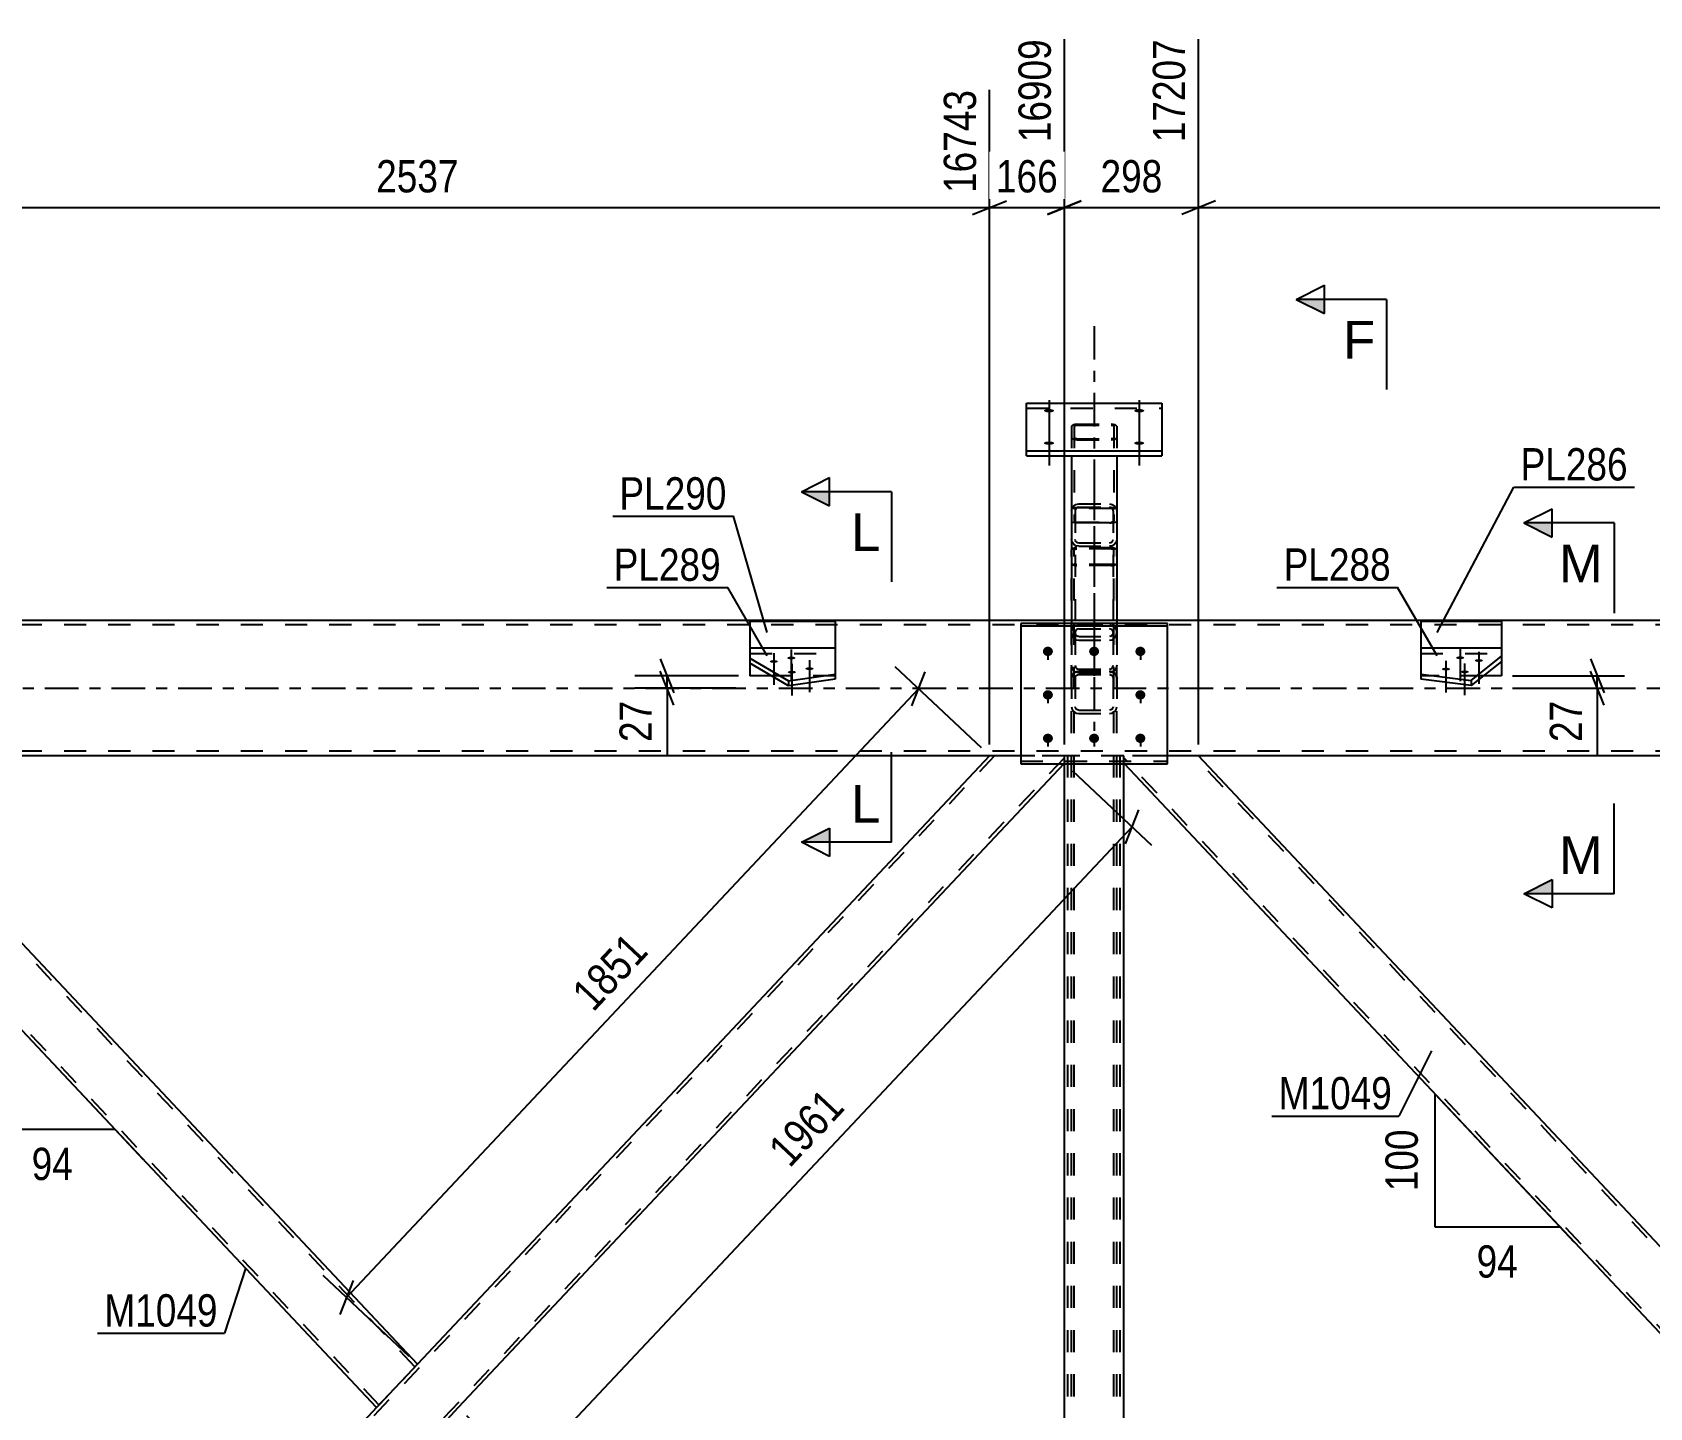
# Model space of a CAD drawing. Header units: millimetres. Extents: x -174 to 1015, y -641 to 200.
# Drawn here: x 566.7 to 710.2, y -63.8 to 58.1 of the extents above; entities that cross this region are included whole.
import ezdxf

# ---------------------------------------------------------------- set-up
doc = ezdxf.new("R2010")
doc.units = ezdxf.units.MM
doc.linetypes.add('DXK_LINE_DOT2', pattern=[3.9198, 1.9599, -1.9599])
doc.linetypes.add('DXK_LINE_DOT3', pattern=[5.9187, 2.979, -0.9799, 0.9799, -0.9799])
doc.styles.add('Arial', font='ARIAL.TTF', dxfattribs={"height": 0.2})
doc.styles.add('Arial Narrow', font='ARIALN.TTF', dxfattribs={"height": 0.2})

# ---------------------------------------------------------------- blocks, each defined once
blk = doc.blocks.new('Bolt-814735029-5267 - 5257')
at = {"linetype": 'Continuous'}
for points in [[(692.1, 1.56), (692.02, 1.56), (691.95, 1.57), (691.89, 1.58), (691.83, 1.6), (691.79, 1.62), (691.76, 1.64), (691.74, 1.67), (691.74, 1.69), (691.76, 1.72), (691.79, 1.74), (691.83, 1.76), (691.89, 1.78), (691.95, 1.79), (692.02, 1.8), (692.1, 1.8), (692.17, 1.8), (692.25, 1.79), (692.31, 1.78), (692.37, 1.76), (692.41, 1.74), (692.44, 1.72), (692.46, 1.69), (692.46, 1.67), (692.44, 1.64), (692.41, 1.62), (692.37, 1.6), (692.31, 1.58), (692.25, 1.57), (692.17, 1.56)], [(693.36, 2.56), (693.28, 2.57), (693.21, 2.57), (693.15, 2.59), (693.09, 2.6), (693.05, 2.62), (693.02, 2.65), (693, 2.67), (693, 2.7), (693.02, 2.72), (693.05, 2.75), (693.09, 2.77), (693.15, 2.79), (693.21, 2.8), (693.28, 2.81), (693.36, 2.81), (693.43, 2.81), (693.5, 2.8), (693.57, 2.79), (693.63, 2.77), (693.67, 2.75), (693.7, 2.72), (693.72, 2.7), (693.72, 2.67), (693.7, 2.65), (693.67, 2.62), (693.63, 2.6), (693.57, 2.59), (693.5, 2.57), (693.43, 2.57)], [(693.75, 1.31), (693.68, 1.32), (693.61, 1.32), (693.54, 1.34), (693.49, 1.36), (693.44, 1.38), (693.41, 1.4), (693.4, 1.42), (693.4, 1.45), (693.41, 1.48), (693.44, 1.5), (693.49, 1.52), (693.54, 1.54), (693.61, 1.55), (693.68, 1.56), (693.75, 1.56), (693.83, 1.56), (693.9, 1.55), (693.97, 1.54), (694.02, 1.52), (694.07, 1.5), (694.1, 1.48), (694.11, 1.45), (694.11, 1.42), (694.1, 1.4), (694.07, 1.38), (694.02, 1.36), (693.97, 1.34), (693.9, 1.32), (693.83, 1.32)], [(695.01, 2.32), (694.94, 2.32), (694.87, 2.33), (694.8, 2.34), (694.75, 2.36), (694.7, 2.38), (694.67, 2.41), (694.65, 2.43), (694.65, 2.46), (694.67, 2.48), (694.7, 2.51), (694.75, 2.53), (694.8, 2.54), (694.87, 2.56), (694.94, 2.56), (695.01, 2.57), (695.09, 2.56), (695.16, 2.56), (695.22, 2.54), (695.28, 2.53), (695.32, 2.51), (695.36, 2.48), (695.37, 2.46), (695.37, 2.43), (695.36, 2.41), (695.32, 2.38), (695.28, 2.36), (695.22, 2.34), (695.16, 2.33), (695.09, 2.32)]]:
    blk.add_hatch(color=1, dxfattribs=at).paths.add_polyline_path(points)
at = {"color": 1, "linetype": 'Continuous'}
for p, q in [((693.36, 3.44), (693.36, 0.62)), ((695.01, 3.2), (695.01, 0.38)), ((692.1, 2.43), (692.1, -0.39)), ((693.75, 2.19), (693.75, -0.63))]:
    blk.add_line(p, q, dxfattribs=at)
blk = doc.blocks.new('Bolt-814735029-5270 - 5257')
at = {"linetype": 'Continuous'}
for points in [[(656.9, 24.44), (656.81, 24.44), (656.72, 24.45), (656.64, 24.47), (656.57, 24.49), (656.52, 24.52), (656.48, 24.54), (656.46, 24.57), (656.46, 24.61), (656.48, 24.64), (656.52, 24.67), (656.57, 24.69), (656.64, 24.71), (656.72, 24.73), (656.81, 24.74), (656.9, 24.74), (656.99, 24.74), (657.08, 24.73), (657.16, 24.71), (657.23, 24.69), (657.28, 24.67), (657.32, 24.64), (657.34, 24.61), (657.34, 24.57), (657.32, 24.54), (657.28, 24.52), (657.23, 24.49), (657.16, 24.47), (657.08, 24.45), (656.99, 24.44)], [(656.9, 21.57), (656.81, 21.57), (656.72, 21.58), (656.64, 21.6), (656.57, 21.62), (656.52, 21.64), (656.48, 21.67), (656.46, 21.7), (656.46, 21.73), (656.48, 21.76), (656.52, 21.79), (656.57, 21.82), (656.64, 21.84), (656.72, 21.85), (656.81, 21.86), (656.9, 21.87), (656.99, 21.86), (657.08, 21.85), (657.16, 21.84), (657.23, 21.82), (657.28, 21.79), (657.32, 21.76), (657.34, 21.73), (657.34, 21.7), (657.32, 21.67), (657.28, 21.64), (657.23, 21.62), (657.16, 21.6), (657.08, 21.58), (656.99, 21.57)]]:
    blk.add_hatch(color=1, dxfattribs=at).paths.add_polyline_path(points)
at = {"color": 1, "linetype": 'Continuous'}
for p, q in [((656.9, 25.53), (656.9, 22.6)), ((656.9, 22.66), (656.9, 19.73))]:
    blk.add_line(p, q, dxfattribs=at)
blk = doc.blocks.new('Bolt-814735029-5273 - 5257')
at = {"linetype": 'Continuous'}
for points in [[(656.8, 3.66), (656.89, 3.66), (656.98, 3.63), (657.06, 3.59), (657.13, 3.53), (657.18, 3.46), (657.22, 3.38), (657.24, 3.29), (657.24, 3.21), (657.22, 3.12), (657.18, 3.04), (657.13, 2.97), (657.06, 2.92), (656.98, 2.87), (656.89, 2.85), (656.8, 2.84), (656.71, 2.85), (656.62, 2.87), (656.54, 2.92), (656.47, 2.97), (656.42, 3.04), (656.38, 3.12), (656.36, 3.21), (656.36, 3.29), (656.38, 3.38), (656.42, 3.46), (656.47, 3.53), (656.54, 3.59), (656.62, 3.63), (656.71, 3.66)], [(660.9, 3.66), (660.99, 3.66), (661.08, 3.63), (661.16, 3.59), (661.23, 3.53), (661.28, 3.46), (661.32, 3.38), (661.34, 3.29), (661.34, 3.21), (661.32, 3.12), (661.28, 3.04), (661.23, 2.97), (661.16, 2.92), (661.08, 2.87), (660.99, 2.85), (660.9, 2.84), (660.81, 2.85), (660.72, 2.87), (660.64, 2.92), (660.57, 2.97), (660.52, 3.04), (660.48, 3.12), (660.46, 3.21), (660.46, 3.29), (660.48, 3.38), (660.52, 3.46), (660.57, 3.53), (660.64, 3.59), (660.72, 3.63), (660.81, 3.66)], [(665, 3.66), (665.09, 3.66), (665.18, 3.63), (665.26, 3.59), (665.33, 3.53), (665.38, 3.46), (665.42, 3.38), (665.44, 3.29), (665.44, 3.21), (665.42, 3.12), (665.38, 3.04), (665.33, 2.97), (665.26, 2.92), (665.18, 2.87), (665.09, 2.85), (665, 2.84), (664.91, 2.85), (664.82, 2.87), (664.74, 2.92), (664.67, 2.97), (664.62, 3.04), (664.58, 3.12), (664.56, 3.21), (664.56, 3.29), (664.58, 3.38), (664.62, 3.46), (664.67, 3.53), (664.74, 3.59), (664.82, 3.63), (664.91, 3.66)], [(656.8, -0.19), (656.89, -0.2), (656.98, -0.22), (657.06, -0.27), (657.13, -0.33), (657.18, -0.4), (657.22, -0.47), (657.24, -0.56), (657.24, -0.65), (657.22, -0.73), (657.18, -0.81), (657.13, -0.88), (657.06, -0.94), (656.98, -0.98), (656.89, -1.01), (656.8, -1.02), (656.71, -1.01), (656.62, -0.98), (656.54, -0.94), (656.47, -0.88), (656.42, -0.81), (656.38, -0.73), (656.36, -0.65), (656.36, -0.56), (656.38, -0.47), (656.42, -0.4), (656.47, -0.33), (656.54, -0.27), (656.62, -0.22), (656.71, -0.2)], [(665, -0.19), (665.09, -0.2), (665.18, -0.22), (665.26, -0.27), (665.33, -0.33), (665.38, -0.4), (665.42, -0.47), (665.44, -0.56), (665.44, -0.65), (665.42, -0.73), (665.38, -0.81), (665.33, -0.88), (665.26, -0.94), (665.18, -0.98), (665.09, -1.01), (665, -1.02), (664.91, -1.01), (664.82, -0.98), (664.74, -0.94), (664.67, -0.88), (664.62, -0.81), (664.58, -0.73), (664.56, -0.65), (664.56, -0.56), (664.58, -0.47), (664.62, -0.4), (664.67, -0.33), (664.74, -0.27), (664.82, -0.22), (664.91, -0.2)], [(656.8, -4.04), (656.89, -4.05), (656.98, -4.08), (657.06, -4.12), (657.13, -4.18), (657.18, -4.25), (657.22, -4.33), (657.24, -4.41), (657.24, -4.5), (657.22, -4.58), (657.18, -4.66), (657.13, -4.73), (657.06, -4.79), (656.98, -4.83), (656.89, -4.86), (656.8, -4.87), (656.71, -4.86), (656.62, -4.83), (656.54, -4.79), (656.47, -4.73), (656.42, -4.66), (656.38, -4.58), (656.36, -4.5), (656.36, -4.41), (656.38, -4.33), (656.42, -4.25), (656.47, -4.18), (656.54, -4.12), (656.62, -4.08), (656.71, -4.05)], [(660.9, -4.04), (660.99, -4.05), (661.08, -4.08), (661.16, -4.12), (661.23, -4.18), (661.28, -4.25), (661.32, -4.33), (661.34, -4.41), (661.34, -4.5), (661.32, -4.58), (661.28, -4.66), (661.23, -4.73), (661.16, -4.79), (661.08, -4.83), (660.99, -4.86), (660.9, -4.87), (660.81, -4.86), (660.72, -4.83), (660.64, -4.79), (660.57, -4.73), (660.52, -4.66), (660.48, -4.58), (660.46, -4.5), (660.46, -4.41), (660.48, -4.33), (660.52, -4.25), (660.57, -4.18), (660.64, -4.12), (660.72, -4.08), (660.81, -4.05)], [(665, -4.04), (665.09, -4.05), (665.18, -4.08), (665.26, -4.12), (665.33, -4.18), (665.38, -4.25), (665.42, -4.33), (665.44, -4.41), (665.44, -4.5), (665.42, -4.58), (665.38, -4.66), (665.33, -4.73), (665.26, -4.79), (665.18, -4.83), (665.09, -4.86), (665, -4.87), (664.91, -4.86), (664.82, -4.83), (664.74, -4.79), (664.67, -4.73), (664.62, -4.66), (664.58, -4.58), (664.56, -4.5), (664.56, -4.41), (664.58, -4.33), (664.62, -4.25), (664.67, -4.18), (664.74, -4.12), (664.82, -4.08), (664.91, -4.05)]]:
    blk.add_hatch(color=1, dxfattribs=at).paths.add_polyline_path(points)
at = {"color": 1, "linetype": 'Continuous'}
for p, q in [((656.8, 3.65), (656.8, 2.51)), ((660.9, 3.65), (660.9, 2.51)), ((665, 3.65), (665, 2.51)), ((656.8, -0.21), (656.8, -1.34)), ((665, -0.21), (665, -1.34)), ((656.8, -4.06), (656.8, -5.19)), ((660.9, -4.06), (660.9, -5.19)), ((665, -4.06), (665, -5.19))]:
    blk.add_line(p, q, dxfattribs=at)
blk = doc.blocks.new('Part-814735029-5341 - 5257')
at = {"color": 2, "linetype": 'Continuous'}
for p, q in [((943.9, 6), (-18.1, 6)), ((654.4, -6), (487.4, -6)), ((894.4, -6), (667.4, -6))]:
    blk.add_line(p, q, dxfattribs=at)
at = {"color": 7, "linetype": 'DXK_LINE_DOT2'}
for p, q in [((943.9, 5.6), (-18.1, 5.6)), ((943.9, -5.6), (-18.1, -5.6)), ((667.4, -6), (654.4, -6))]:
    blk.add_line(p, q, dxfattribs=at)
at = {"color": 7, "linetype": 'DXK_LINE_DOT3'}
blk.add_line((-18.1, 0), (943.9, 0), dxfattribs=at)
blk = doc.blocks.new('Part-814735029-5362 - 5257')
at = {"color": 7, "linetype": 'DXK_LINE_DOT3'}
blk.add_line((660.9, 17.87), (660.9, 0.7), dxfattribs=at)
at = {"color": 7, "linetype": 'DXK_LINE_DOT2'}
for p, q in [((658.9, 15.73), (658.95, 15.96)), ((658.95, 15.96), (659.09, 16.16)), ((659.09, 16.16), (659.29, 16.29)), ((659.24, 15.85), (659.22, 15.73)), ((659.31, 15.94), (659.24, 15.85)), ((659.29, 16.29), (659.54, 16.33)), ((659.42, 16.01), (659.31, 15.94)), ((659.54, 16.03), (659.42, 16.01)), ((659.54, 16.33), (662.26, 16.33)), ((659.54, 16.03), (662.26, 16.03)), ((662.26, 16.33), (662.5, 16.29)), ((662.38, 16.01), (662.26, 16.03)), ((662.49, 15.94), (662.38, 16.01)), ((662.56, 15.85), (662.49, 15.94)), ((662.5, 16.29), (662.71, 16.16)), ((662.58, 15.73), (662.56, 15.85)), ((662.71, 16.16), (662.85, 15.96)), ((662.85, 15.96), (662.9, 15.73)), ((658.9, 15.73), (658.9, 14.8)), ((659.22, 15.73), (659.22, 4.92)), ((662.58, 15.73), (662.58, 4.92)), ((662.9, 15.73), (662.9, 14.8)), ((658.95, 12.95), (658.9, 13.18)), ((659.09, 12.75), (658.95, 12.95)), ((659.24, 13.06), (659.22, 13.18)), ((659.29, 12.99), (659.24, 13.06)), ((659.31, 12.96), (659.29, 12.99)), ((659.31, 12.96), (659.42, 12.9)), ((662.38, 12.9), (662.49, 12.96)), ((662.49, 12.96), (662.5, 12.99)), ((662.5, 12.99), (662.56, 13.06)), ((662.56, 13.06), (662.58, 13.18)), ((662.85, 12.95), (662.71, 12.75)), ((662.9, 13.18), (662.85, 12.95)), ((659.29, 12.62), (659.09, 12.75)), ((659.54, 12.57), (659.29, 12.62)), ((659.42, 12.9), (659.54, 12.88)), ((659.54, 12.88), (662.26, 12.88)), ((659.54, 12.57), (662.26, 12.57)), ((662.26, 12.88), (662.38, 12.9)), ((662.5, 12.62), (662.26, 12.57)), ((662.71, 12.75), (662.5, 12.62)), ((662.9, 6), (658.9, 6)), ((658.9, 6), (658.9, 4.92)), ((662.9, 6), (662.9, 4.92)), ((658.9, 4.92), (658.95, 4.66)), ((659.24, 4.79), (659.22, 4.92)), ((659.54, 4.58), (659.42, 4.61)), ((659.54, 4.58), (662.26, 4.58)), ((662.38, 4.61), (662.26, 4.58)), ((662.58, 4.92), (662.56, 4.79)), ((662.85, 4.66), (662.9, 4.92)), ((659.29, 4.29), (659.54, 4.24)), ((659.54, 4.24), (662.26, 4.24)), ((662.26, 4.24), (662.5, 4.29))]:
    blk.add_line(p, q, dxfattribs=at)
at = {"color": 2, "linetype": 'Continuous'}
for p, q in [((658.9, 14.8), (658.9, 6)), ((662.9, 14.8), (662.9, 6))]:
    blk.add_line(p, q, dxfattribs=at)
at = {"color": 7, "linetype": 'DXK_LINE_DOT2'}
for centre, radius, start, end in [((659.57, 4.9), 0.662, 200.7583, 245.68), ((659.55, 4.91), 0.331, 200.7583, 245.68), ((662.25, 4.91), 0.331, 294.32, 339.2417), ((662.23, 4.9), 0.662, 294.32, 339.2417)]:
    blk.add_arc(centre, radius, start, end, dxfattribs=at)
blk = doc.blocks.new('Part-814735029-5417 - 5257')
at = {"color": 7, "linetype": 'DXK_LINE_DOT3'}
blk.add_line((660.9, 6.89), (660.9, -3.8), dxfattribs=at)
at = {"color": 7, "linetype": 'DXK_LINE_DOT2'}
for p, q in [((658.9, 4.92), (658.95, 5.18)), ((658.9, 4.92), (658.9, -1.66)), ((659.24, 5.05), (659.22, 4.92)), ((659.22, 4.92), (659.22, -1.66)), ((659.29, 5.55), (659.54, 5.6)), ((659.54, 5.26), (659.42, 5.23)), ((659.54, 5.6), (662.26, 5.6)), ((659.54, 5.26), (662.26, 5.26)), ((662.26, 5.6), (662.5, 5.55)), ((662.38, 5.23), (662.26, 5.26)), ((662.58, 4.92), (662.56, 5.05)), ((662.58, 4.92), (662.58, -1.66)), ((662.85, 5.18), (662.9, 4.92)), ((662.9, 4.92), (662.9, -1.66)), ((658.95, 1.76), (658.9, 2.02)), ((659.29, 1.45), (659.09, 1.32)), ((659.22, 2.02), (659.24, 1.89)), ((659.54, 1.5), (659.29, 1.45)), ((659.42, 1.71), (659.54, 1.68)), ((659.54, 1.68), (662.26, 1.68)), ((659.54, 1.5), (662.26, 1.5)), ((662.26, 1.68), (662.38, 1.71)), ((662.5, 1.45), (662.26, 1.5)), ((662.71, 1.32), (662.5, 1.45)), ((662.56, 1.89), (662.58, 2.02)), ((662.9, 2.02), (662.85, 1.76)), ((658.95, 1.12), (658.9, 0.89)), ((659.09, 1.32), (658.95, 1.12)), ((659.22, 0.89), (659.24, 1.01)), ((659.24, 1.01), (659.31, 1.11)), ((659.54, 1.34), (659.29, 1.4)), ((659.31, 1.11), (659.42, 1.17)), ((659.42, 1.17), (659.54, 1.2)), ((659.54, 1.34), (662.26, 1.34)), ((659.54, 1.2), (662.26, 1.2)), ((662.5, 1.4), (662.26, 1.34)), ((662.26, 1.2), (662.38, 1.17)), ((662.38, 1.17), (662.49, 1.11)), ((662.49, 1.11), (662.56, 1.01)), ((662.56, 1.01), (662.58, 0.89)), ((662.85, 1.12), (662.71, 1.32)), ((662.9, 0.89), (662.85, 1.12)), ((658.9, -1.66), (658.95, -1.89)), ((658.95, -1.89), (659.09, -2.09)), ((659.09, -2.09), (659.29, -2.22)), ((659.24, -1.78), (659.22, -1.66)), ((659.31, -1.87), (659.24, -1.78)), ((659.29, -2.22), (659.54, -2.26)), ((659.42, -1.94), (659.31, -1.87)), ((659.54, -1.96), (659.42, -1.94)), ((659.54, -1.96), (662.26, -1.96)), ((659.54, -2.26), (662.26, -2.26)), ((662.38, -1.94), (662.26, -1.96)), ((662.26, -2.26), (662.5, -2.22)), ((662.49, -1.87), (662.38, -1.94)), ((662.56, -1.78), (662.49, -1.87)), ((662.5, -2.22), (662.71, -2.09)), ((662.58, -1.66), (662.56, -1.78)), ((662.71, -2.09), (662.85, -1.89)), ((662.85, -1.89), (662.9, -1.66))]:
    blk.add_line(p, q, dxfattribs=at)
for centre, radius, start, end in [((659.57, 4.95), 0.662, 114.32, 159.2417), ((659.55, 4.93), 0.331, 114.32, 159.2417), ((662.25, 4.93), 0.331, 20.7583, 65.68), ((662.23, 4.95), 0.662, 20.7583, 65.68), ((659.57, 2), 0.662, 200.7583, 245.68), ((659.55, 2.01), 0.331, 200.7583, 245.68), ((662.25, 2.01), 0.331, 294.32, 339.2417), ((662.23, 2), 0.662, 294.32, 339.2417)]:
    blk.add_arc(centre, radius, start, end, dxfattribs=at)
blk = doc.blocks.new('Part-814735029-5439 - 5257')
at = {"color": 7, "linetype": 'DXK_LINE_DOT2'}
for p, q in [((663.54, -6), (658.26, -6)), ((658.26, -6.71), (658.26, -6)), ((658.58, -121.6), (658.58, -6)), ((663.22, -121.6), (663.22, -6)), ((663.54, -6.71), (663.54, -6)), ((658.26, -121.6), (658.26, -120.94)), ((663.54, -121.6), (658.26, -121.6)), ((663.54, -121.6), (663.54, -120.94))]:
    blk.add_line(p, q, dxfattribs=at)
at = {"color": 2, "linetype": 'Continuous'}
for p, q in [((658.26, -120.94), (658.26, -6.71)), ((663.54, -120.94), (663.54, -6.71))]:
    blk.add_line(p, q, dxfattribs=at)
blk = doc.blocks.new('Part-814735029-5499 - 5257')
at = {"color": 7, "linetype": 'DXK_LINE_DOT2'}
for p, q in [((670.17, -6), (663.54, -6)), ((663.54, -6.66), (663.54, -6)), ((717.5, -63.57), (663.54, -6.19)), ((663.59, -6.71), (663.54, -6.66)), ((720.68, -60.18), (669.73, -6)), ((720.87, -59.98), (720.46, -60.41)), ((717.5, -63.57), (717.51, -63.55))]:
    blk.add_line(p, q, dxfattribs=at)
at = {"color": 2, "linetype": 'Continuous'}
for p, q in [((717.28, -63.8), (663.59, -6.71)), ((720.9, -59.95), (670.17, -6)), ((720.9, -59.95), (720.46, -60.41)), ((720.46, -60.41), (717.28, -63.8))]:
    blk.add_line(p, q, dxfattribs=at)
blk = doc.blocks.new('Part-814735029-5504 - 5257')
at = {"color": 7, "linetype": 'DXK_LINE_DOT2'}
for p, q in [((772.07, -6), (663.54, -121.41)), ((778.26, -6.19), (669.73, -121.6)), ((778.26, -6), (771.63, -6)), ((720.9, -59.95), (717.28, -63.8)), ((724.52, -63.8), (720.9, -67.65)), ((670.17, -121.6), (663.54, -121.6))]:
    blk.add_line(p, q, dxfattribs=at)
at = {"color": 2, "linetype": 'Continuous'}
for p, q in [((771.63, -6), (720.9, -59.95)), ((778.26, -6.66), (724.52, -63.8)), ((778.26, -6.66), (778.26, -6)), ((717.28, -63.8), (663.54, -120.94)), ((720.9, -67.65), (670.17, -121.6)), ((663.54, -121.6), (663.54, -120.94))]:
    blk.add_line(p, q, dxfattribs=at)
blk = doc.blocks.new('Part-814735029-5524 - 5257')
at = {"color": 7, "linetype": 'DXK_LINE_DOT2'}
for p, q in [((652.07, -6), (543.54, -121.41)), ((658.26, -6.19), (549.73, -121.6)), ((658.26, -6), (651.63, -6)), ((658.26, -6.66), (658.21, -6.71)), ((658.26, -6.66), (658.26, -6)), ((600.9, -59.95), (597.28, -63.8)), ((604.52, -63.8), (600.9, -67.65)), ((550.17, -121.6), (543.54, -121.6))]:
    blk.add_line(p, q, dxfattribs=at)
at = {"color": 2, "linetype": 'Continuous'}
for p, q in [((651.63, -6), (600.9, -59.95)), ((658.21, -6.71), (604.52, -63.8)), ((597.28, -63.8), (543.54, -120.94)), ((600.9, -67.65), (550.17, -121.6)), ((543.54, -121.6), (543.54, -120.94))]:
    blk.add_line(p, q, dxfattribs=at)
blk = doc.blocks.new('Part-814735029-5603 - 5257')
at = {"color": 2, "linetype": 'Continuous'}
for p, q in [((667.4, 5.72), (654.4, 5.72)), ((654.4, 5.72), (654.4, -6.71)), ((654.4, 5.51), (667.4, 5.51)), ((667.4, -6.71), (667.4, 5.72)), ((654.4, -6.71), (667.4, -6.71))]:
    blk.add_line(p, q, dxfattribs=at)
at = {"color": 7, "linetype": 'DXK_LINE_DOT2'}
blk.add_line((654.4, -6.49), (667.4, -6.49), dxfattribs=at)
blk = doc.blocks.new('Part-814735029-5612 - 5257')
at = {"color": 2, "linetype": 'Continuous'}
for p, q in [((630.38, 5.89), (630.38, 3.53)), ((637.94, 5.89), (630.38, 5.89)), ((637.94, 5.89), (637.94, 3.53)), ((630.38, 2.2), (630.38, 1.09)), ((632.26, 1.09), (630.38, 1.09))]:
    blk.add_line(p, q, dxfattribs=at)
at = {"color": 7, "linetype": 'DXK_LINE_DOT2'}
for p, q in [((630.38, 3.53), (630.38, 2.2)), ((637.94, 3.53), (637.94, 1.09)), ((637.94, 1.09), (632.26, 1.09))]:
    blk.add_line(p, q, dxfattribs=at)
blk = doc.blocks.new('Part-814735029-5619 - 5257')
at = {"color": 2, "linetype": 'Continuous'}
for p, q in [((689.87, 5.89), (689.87, 3.53)), ((697.01, 5.89), (689.87, 5.89)), ((697.01, 5.89), (697.01, 3.53)), ((697.01, 2.37), (697.01, 1.09)), ((697.01, 1.09), (695.41, 1.09))]:
    blk.add_line(p, q, dxfattribs=at)
at = {"color": 7, "linetype": 'DXK_LINE_DOT2'}
for p, q in [((689.87, 3.53), (689.87, 1.09)), ((697.01, 3.53), (697.01, 2.37)), ((695.41, 1.09), (689.87, 1.09))]:
    blk.add_line(p, q, dxfattribs=at)
blk = doc.blocks.new('Part-814735029-5726 - 5257')
at = {"color": 2, "linetype": 'Continuous'}
for p, q in [((543.54, -6.66), (543.54, -6)), ((597.28, -63.8), (543.54, -6.66)), ((600.9, -59.95), (550.17, -6)), ((600.9, -59.95), (600.46, -60.41)), ((600.46, -60.41), (597.28, -63.8))]:
    blk.add_line(p, q, dxfattribs=at)
at = {"color": 7, "linetype": 'DXK_LINE_DOT2'}
for p, q in [((550.17, -6), (543.54, -6)), ((597.5, -63.57), (543.54, -6.19)), ((600.68, -60.18), (549.73, -6)), ((600.87, -59.98), (600.46, -60.41)), ((597.5, -63.57), (597.51, -63.55))]:
    blk.add_line(p, q, dxfattribs=at)
blk = doc.blocks.new('Bolt-814735029-5892 - 5257')
at = {"linetype": 'Continuous'}
for points in [[(664.9, 24.44), (664.81, 24.44), (664.72, 24.45), (664.64, 24.47), (664.57, 24.49), (664.52, 24.52), (664.48, 24.54), (664.46, 24.57), (664.46, 24.61), (664.48, 24.64), (664.52, 24.67), (664.57, 24.69), (664.64, 24.71), (664.72, 24.73), (664.81, 24.74), (664.9, 24.74), (664.99, 24.74), (665.08, 24.73), (665.16, 24.71), (665.23, 24.69), (665.28, 24.67), (665.32, 24.64), (665.34, 24.61), (665.34, 24.57), (665.32, 24.54), (665.28, 24.52), (665.23, 24.49), (665.16, 24.47), (665.08, 24.45), (664.99, 24.44)], [(664.9, 21.57), (664.81, 21.57), (664.72, 21.58), (664.64, 21.6), (664.57, 21.62), (664.52, 21.64), (664.48, 21.67), (664.46, 21.7), (664.46, 21.73), (664.48, 21.76), (664.52, 21.79), (664.57, 21.82), (664.64, 21.84), (664.72, 21.85), (664.81, 21.86), (664.9, 21.87), (664.99, 21.86), (665.08, 21.85), (665.16, 21.84), (665.23, 21.82), (665.28, 21.79), (665.32, 21.76), (665.34, 21.73), (665.34, 21.7), (665.32, 21.67), (665.28, 21.64), (665.23, 21.62), (665.16, 21.6), (665.08, 21.58), (664.99, 21.57)]]:
    blk.add_hatch(color=1, dxfattribs=at).paths.add_polyline_path(points)
at = {"color": 1, "linetype": 'Continuous'}
for p, q in [((664.9, 25.53), (664.9, 22.6)), ((664.9, 22.66), (664.9, 19.73))]:
    blk.add_line(p, q, dxfattribs=at)
blk = doc.blocks.new('Part-814735029-5856 - 5257')
at = {"color": 2, "linetype": 'Continuous'}
for p, q in [((697.01, 3.53), (689.87, 3.53)), ((689.87, 3.53), (689.87, 0.78)), ((697.01, 3.53), (697.01, 2.37)), ((694.33, 0.68), (697.01, 2.82)), ((697.01, 2.37), (694.33, 0.23)), ((689.87, 1.24), (694.33, 0.68)), ((694.33, 0.23), (689.87, 0.78)), ((694.33, 0.68), (694.33, 0.23))]:
    blk.add_line(p, q, dxfattribs=at)
at = {"color": 7, "linetype": 'DXK_LINE_DOT2'}
blk.add_line((689.87, 3.08), (697.01, 3.08), dxfattribs=at)
blk = doc.blocks.new('Part-814735029-5863 - 5257')
at = {"color": 2, "linetype": 'Continuous'}
for p, q in [((637.94, 3.53), (630.38, 3.53)), ((630.38, 3.53), (630.38, 2.2)), ((637.94, 3.53), (637.94, 0.78)), ((630.38, 2.65), (633.79, 0.64)), ((633.79, 0.19), (630.38, 2.2)), ((633.79, 0.64), (637.94, 1.24)), ((637.94, 0.78), (633.79, 0.19)), ((633.79, 0.64), (633.79, 0.19))]:
    blk.add_line(p, q, dxfattribs=at)
at = {"color": 7, "linetype": 'DXK_LINE_DOT2'}
blk.add_line((630.38, 3.08), (637.94, 3.08), dxfattribs=at)
blk = doc.blocks.new('Bolt-814735029-5864 - 5257')
at = {"linetype": 'Continuous'}
for points in [[(632.5, 2.24), (632.42, 2.24), (632.35, 2.25), (632.28, 2.26), (632.23, 2.28), (632.18, 2.3), (632.15, 2.32), (632.14, 2.35), (632.14, 2.37), (632.15, 2.4), (632.18, 2.42), (632.23, 2.44), (632.28, 2.46), (632.35, 2.47), (632.42, 2.48), (632.5, 2.48), (632.57, 2.48), (632.64, 2.47), (632.71, 2.46), (632.76, 2.44), (632.81, 2.42), (632.84, 2.4), (632.85, 2.37), (632.85, 2.35), (632.84, 2.32), (632.81, 2.3), (632.76, 2.28), (632.71, 2.26), (632.64, 2.25), (632.57, 2.24)], [(634.05, 2.54), (633.98, 2.55), (633.91, 2.55), (633.84, 2.57), (633.79, 2.58), (633.74, 2.61), (633.71, 2.63), (633.7, 2.65), (633.7, 2.68), (633.71, 2.71), (633.74, 2.73), (633.79, 2.75), (633.84, 2.77), (633.91, 2.78), (633.98, 2.79), (634.05, 2.79), (634.13, 2.79), (634.2, 2.78), (634.26, 2.77), (634.32, 2.75), (634.37, 2.73), (634.4, 2.71), (634.41, 2.68), (634.41, 2.65), (634.4, 2.63), (634.37, 2.61), (634.32, 2.58), (634.26, 2.57), (634.2, 2.55), (634.13, 2.55)], [(634.1, 1.29), (634.03, 1.29), (633.95, 1.3), (633.89, 1.31), (633.83, 1.33), (633.79, 1.35), (633.76, 1.37), (633.74, 1.4), (633.74, 1.42), (633.76, 1.45), (633.79, 1.47), (633.83, 1.49), (633.89, 1.51), (633.95, 1.52), (634.03, 1.53), (634.1, 1.53), (634.18, 1.53), (634.25, 1.52), (634.31, 1.51), (634.37, 1.49), (634.41, 1.47), (634.44, 1.45), (634.46, 1.42), (634.46, 1.4), (634.44, 1.37), (634.41, 1.35), (634.37, 1.33), (634.31, 1.31), (634.25, 1.3), (634.18, 1.29)], [(635.66, 1.6), (635.58, 1.6), (635.51, 1.61), (635.45, 1.62), (635.39, 1.64), (635.35, 1.66), (635.32, 1.68), (635.3, 1.71), (635.3, 1.73), (635.32, 1.76), (635.35, 1.78), (635.39, 1.8), (635.45, 1.82), (635.51, 1.83), (635.58, 1.84), (635.66, 1.84), (635.73, 1.84), (635.8, 1.83), (635.87, 1.82), (635.93, 1.8), (635.97, 1.78), (636, 1.76), (636.02, 1.73), (636.02, 1.71), (636, 1.68), (635.97, 1.66), (635.93, 1.64), (635.87, 1.62), (635.8, 1.61), (635.73, 1.6)]]:
    blk.add_hatch(color=1, dxfattribs=at).paths.add_polyline_path(points)
at = {"color": 1, "linetype": 'Continuous'}
for p, q in [((632.5, 3.11), (632.5, 0.29)), ((634.05, 3.42), (634.05, 0.6)), ((634.1, 2.16), (634.1, -0.66)), ((635.66, 2.47), (635.66, -0.35))]:
    blk.add_line(p, q, dxfattribs=at)
blk = doc.blocks.new('Part-814735029-5877 - 5257')
at = {"color": 2, "linetype": 'Continuous'}
for p, q in [((654.9, 20.58), (654.9, 25.27)), ((654.9, 25.27), (666.9, 25.27)), ((666.9, 25.27), (666.9, 20.58)), ((654.9, 21.03), (666.9, 21.03)), ((654.9, 20.58), (666.9, 20.58))]:
    blk.add_line(p, q, dxfattribs=at)
at = {"color": 7, "linetype": 'DXK_LINE_DOT2'}
blk.add_line((654.9, 24.82), (666.9, 24.82), dxfattribs=at)
blk = doc.blocks.new('Part-814735029-7435 - 5257')
at = {"color": 7, "linetype": 'DXK_LINE_DOT2'}
for p, q in [((658.94, 12.33), (658.9, 12.25)), ((658.9, -121.6), (658.9, 12.25)), ((659.04, 12.39), (658.94, 12.33)), ((659.2, 12.43), (659.04, 12.39)), ((659.14, 12.25), (659.16, 12.29)), ((659.14, -121.6), (659.14, 12.25)), ((659.16, 12.29), (659.21, 12.32)), ((659.38, 12.44), (659.2, 12.43)), ((659.21, 12.32), (659.24, 12.33)), ((659.24, 12.33), (659.29, 12.34)), ((659.29, 12.34), (659.38, 12.35)), ((662.42, 12.44), (659.38, 12.44)), ((662.42, 12.35), (659.38, 12.35)), ((662.6, 12.43), (662.42, 12.44)), ((662.42, 12.35), (662.51, 12.34)), ((662.51, 12.34), (662.59, 12.32)), ((662.59, 12.32), (662.64, 12.29)), ((662.76, 12.39), (662.6, 12.43)), ((662.64, 12.29), (662.66, 12.25)), ((662.66, -121.6), (662.66, 12.25)), ((662.86, 12.33), (662.76, 12.39)), ((662.9, 12.25), (662.86, 12.33)), ((662.9, -121.6), (662.9, 12.25)), ((658.9, 11.06), (658.94, 10.98)), ((658.94, 10.98), (659.04, 10.92)), ((659.04, 10.92), (659.2, 10.88)), ((659.16, 11.02), (659.14, 11.06)), ((659.21, 10.99), (659.16, 11.02)), ((659.2, 10.88), (659.38, 10.87)), ((659.21, 10.99), (659.24, 10.98)), ((659.24, 10.98), (659.29, 10.97)), ((659.29, 10.97), (659.38, 10.96)), ((662.42, 10.96), (659.38, 10.96)), ((662.42, 10.87), (659.38, 10.87)), ((662.51, 10.97), (662.42, 10.96)), ((662.42, 10.87), (662.6, 10.88)), ((662.59, 10.99), (662.51, 10.97)), ((662.64, 11.02), (662.59, 10.99)), ((662.6, 10.88), (662.76, 10.92)), ((662.66, 11.06), (662.64, 11.02)), ((662.76, 10.92), (662.86, 10.98)), ((662.86, 10.98), (662.9, 11.06))]:
    blk.add_line(p, q, dxfattribs=at)
blk = doc.blocks.new('Part-814735029-7440 - 5257')
at = {"color": 7, "linetype": 'DXK_LINE_DOT3'}
blk.add_line((660.9, 32.1), (660.9, 5.93), dxfattribs=at)
at = {"color": 7, "linetype": 'DXK_LINE_DOT2'}
for p, q in [((658.94, 23.29), (658.9, 23.23)), ((658.9, 23.23), (658.9, 20.58)), ((659.04, 23.34), (658.94, 23.29)), ((659.2, 23.38), (659.04, 23.34)), ((659.14, 23.23), (659.16, 23.26)), ((659.14, 23.23), (659.14, 14.8)), ((659.16, 23.26), (659.21, 23.28)), ((659.38, 23.39), (659.2, 23.38)), ((659.21, 23.28), (659.29, 23.3)), ((659.29, 23.3), (659.38, 23.31)), ((659.38, 23.39), (662.42, 23.39)), ((659.38, 23.31), (662.42, 23.31)), ((662.6, 23.38), (662.42, 23.39)), ((662.42, 23.31), (662.51, 23.3)), ((662.51, 23.3), (662.59, 23.28)), ((662.59, 23.28), (662.64, 23.26)), ((662.76, 23.34), (662.6, 23.38)), ((662.64, 23.26), (662.66, 23.23)), ((662.66, 23.23), (662.66, 14.8)), ((662.86, 23.29), (662.76, 23.34)), ((662.9, 23.23), (662.86, 23.29)), ((662.9, 23.23), (662.9, 20.58)), ((658.9, 22.19), (658.94, 22.12)), ((658.94, 22.12), (659.04, 22.07)), ((659.04, 22.07), (659.2, 22.03)), ((659.16, 22.15), (659.14, 22.19)), ((659.21, 22.13), (659.16, 22.15)), ((659.2, 22.03), (659.38, 22.02)), ((659.29, 22.11), (659.21, 22.13)), ((659.38, 22.1), (659.29, 22.11)), ((659.38, 22.1), (662.42, 22.1)), ((659.38, 22.02), (662.42, 22.02)), ((662.51, 22.11), (662.42, 22.1)), ((662.42, 22.02), (662.6, 22.03)), ((662.59, 22.13), (662.51, 22.11)), ((662.64, 22.15), (662.59, 22.13)), ((662.6, 22.03), (662.76, 22.07)), ((662.66, 22.19), (662.64, 22.15)), ((662.76, 22.07), (662.86, 22.12)), ((662.86, 22.12), (662.9, 22.19)), ((658.9, 15.84), (658.94, 15.91)), ((658.94, 15.91), (659.04, 15.96)), ((659.04, 15.96), (659.2, 16)), ((659.16, 15.88), (659.14, 15.84)), ((659.21, 15.9), (659.16, 15.88)), ((659.2, 16), (659.38, 16.01)), ((659.29, 15.92), (659.21, 15.9)), ((659.38, 15.93), (659.29, 15.92)), ((659.38, 16.01), (662.42, 16.01)), ((662.42, 15.93), (659.38, 15.93)), ((662.42, 16.01), (662.6, 16)), ((662.51, 15.92), (662.42, 15.93)), ((662.59, 15.9), (662.51, 15.92)), ((662.64, 15.88), (662.59, 15.9)), ((662.6, 16), (662.76, 15.96)), ((662.66, 15.84), (662.64, 15.88)), ((662.76, 15.96), (662.86, 15.91)), ((662.86, 15.91), (662.9, 15.84)), ((659.14, 14.8), (659.16, 14.77)), ((659.16, 14.77), (659.21, 14.75)), ((659.21, 14.75), (659.29, 14.73)), ((659.29, 14.73), (659.38, 14.72)), ((659.38, 14.72), (662.42, 14.72)), ((659.54, 14.64), (659.54, 14.64)), ((662.26, 14.64), (662.26, 14.64)), ((662.42, 14.72), (662.51, 14.73)), ((662.51, 14.73), (662.59, 14.75)), ((662.59, 14.75), (662.64, 14.77)), ((662.64, 14.77), (662.66, 14.8))]:
    blk.add_line(p, q, dxfattribs=at)
at = {"color": 2, "linetype": 'Continuous'}
for p, q in [((658.9, 20.58), (658.9, 14.8)), ((662.9, 20.58), (662.9, 14.8)), ((658.94, 14.74), (658.9, 14.8)), ((659.04, 14.69), (658.94, 14.74)), ((659.2, 14.65), (659.04, 14.69)), ((659.38, 14.64), (659.2, 14.65)), ((659.54, 14.64), (659.38, 14.64)), ((662.26, 14.64), (659.54, 14.64)), ((662.26, 14.64), (662.42, 14.64)), ((662.6, 14.65), (662.42, 14.64)), ((662.76, 14.69), (662.6, 14.65)), ((662.86, 14.74), (662.76, 14.69)), ((662.9, 14.8), (662.86, 14.74))]:
    blk.add_line(p, q, dxfattribs=at)
blk = doc.blocks.new('StraightDimension-814735029-6999 - 5257')
at = {"color": 7, "linetype": 'Continuous'}
for p, q in [((658.26, -5), (658.26, 57.54)), ((670.17, -5), (670.17, 57.54)), ((656.76, 42), (659.76, 43.2)), ((671.67, 43.2), (668.67, 42)), ((658.26, 42.6), (670.17, 42.6))]:
    blk.add_line(p, q, dxfattribs=at)
at = {"color": 0}
blk.add_wipeout([(667.56, 43.35), (667.56, 47.55), (660.87, 47.55), (660.87, 43.35)], dxfattribs=at)
at = {"color": 3, "style": 'Arial Narrow'}
blk.add_text('298', height=2.863, dxfattribs=at).set_placement((661.47, 43.95))
at = {"color": 0, "linetype": 'Continuous'}
blk.add_wipeout([(669.57, 58.14), (665.37, 58.14), (665.37, 47.8), (669.57, 47.8)], dxfattribs=at)
at = {"color": 3, "linetype": 'Continuous', "style": 'Arial Narrow'}
blk.add_text('17207', height=2.863, rotation=90.0002, dxfattribs=at).set_placement((668.97, 48.4))
blk = doc.blocks.new('StraightDimension-814735029-6985 - 5257')
at = {"color": 7, "linetype": 'Continuous'}
for p, q in [((670.17, -5), (670.17, 57.54)), ((771.63, -5), (771.63, 53.04)), ((671.67, 43.2), (668.67, 42)), ((770.13, 42), (773.13, 43.2)), ((670.17, 42.6), (771.63, 42.6))]:
    blk.add_line(p, q, dxfattribs=at)
at = {"color": 0}
blk.add_wipeout([(725.16, 43.35), (725.16, 47.55), (716.64, 47.55), (716.64, 43.35)], dxfattribs=at)
at = {"color": 3, "style": 'Arial Narrow'}
blk.add_text('2537', height=2.863, dxfattribs=at).set_placement((717.24, 43.95))
at = {"color": 0, "linetype": 'Continuous'}
blk.add_wipeout([(771.03, 53.64), (766.83, 53.64), (766.83, 43.3), (771.03, 43.3)], dxfattribs=at)
at = {"color": 3, "linetype": 'Continuous', "style": 'Arial Narrow'}
blk.add_text('19743', height=2.863, rotation=90.0002, dxfattribs=at).set_placement((770.43, 43.9))
blk = doc.blocks.new('StraightDimension-814735029-21880 - 5257')
at = {"color": 7, "linetype": 'Continuous'}
for p, q in [((704.92, 2.59), (706.12, -0.41)), ((706.12, -1.5), (704.92, 1.5)), ((698.01, 1.09), (707.92, 1.09)), ((698.01, 0), (707.92, 0)), ((705.52, 0), (705.52, 1.09)), ((705.52, 0), (705.52, -5.91)), ((705.52, 0), (705.52, -5.91))]:
    blk.add_line(p, q, dxfattribs=at)
at = {"color": 0}
blk.add_wipeout([(704.77, -0.53), (700.57, -0.53), (700.57, -5.38), (704.77, -5.38)], dxfattribs=at)
at = {"color": 3, "style": 'Arial Narrow'}
blk.add_text('27', height=2.863, rotation=90.0002, dxfattribs=at).set_placement((704.17, -4.78))
blk = doc.blocks.new('AngleDimension-814735029-22560 - 5257')
at = {"color": 7, "linetype": 'Continuous'}
for p, q in [((562.97, -27.32), (574.07, -39.12)), ((562.97, -27.32), (562.97, -39.12)), ((562.97, -39.12), (574.07, -39.12)), ((576.62, -41.84), (574.07, -39.12))]:
    blk.add_line(p, q, dxfattribs=at)
at = {"color": 0}
for points in [[(562.07, -29.88), (557.87, -29.88), (557.87, -36.56), (562.07, -36.56)], [(570.95, -44.22), (570.95, -40.02), (566.09, -40.02), (566.09, -44.22)]]:
    blk.add_wipeout(points, dxfattribs=at)
at = {"color": 3, "style": 'Arial Narrow'}
blk.add_text('100', height=2.863, rotation=90.0002, dxfattribs=at).set_placement((561.47, -35.96))
blk.add_text('94', height=2.863, dxfattribs=at).set_placement((566.69, -43.62))
blk = doc.blocks.new('StraightDimension-814735029-7021 - 5257')
at = {"color": 7, "linetype": 'Continuous'}
for p, q in [((550.17, -5), (550.17, 57.54)), ((651.63, -5), (651.63, 53.04)), ((551.67, 43.2), (548.67, 42)), ((650.13, 42), (653.13, 43.2)), ((550.17, 42.6), (651.63, 42.6))]:
    blk.add_line(p, q, dxfattribs=at)
at = {"color": 0}
blk.add_wipeout([(605.16, 43.35), (605.16, 47.55), (596.64, 47.55), (596.64, 43.35)], dxfattribs=at)
at = {"color": 3, "style": 'Arial Narrow'}
blk.add_text('2537', height=2.863, dxfattribs=at).set_placement((597.24, 43.95))
at = {"color": 0, "linetype": 'Continuous'}
blk.add_wipeout([(651.03, 53.64), (646.83, 53.64), (646.83, 43.3), (651.03, 43.3)], dxfattribs=at)
at = {"color": 3, "linetype": 'Continuous', "style": 'Arial Narrow'}
blk.add_text('16743', height=2.863, rotation=90.0002, dxfattribs=at).set_placement((650.43, 43.9))
blk = doc.blocks.new('StraightDimension-814735029-6095 - 5257')
at = {"color": 7, "linetype": 'Continuous'}
for p, q in [((650.9, -5.31), (643.26, 1.88)), ((644.74, -1.58), (645.93, 1.43)), ((594.6, -54.02), (645.34, -0.08)), ((600.17, -59.26), (592.53, -52.07)), ((595.19, -52.52), (594.01, -55.53))]:
    blk.add_line(p, q, dxfattribs=at)
at = {"color": 0}
blk.add_wipeout([(622.34, -23.44), (619.28, -20.56), (613.45, -26.76), (616.51, -29.64)], dxfattribs=at)
at = {"color": 3, "style": 'Arial Narrow'}
blk.add_text('1851', height=2.863, rotation=46.7591, dxfattribs=at).set_placement((616.48, -28.79))
blk = doc.blocks.new('StraightDimension-814735029-6627 - 5257')
at = {"color": 7, "linetype": 'Continuous'}
for p, q in [((658.99, -7.35), (666, -13.94)), ((663.67, -13.8), (664.85, -10.8)), ((610.52, -69.44), (664.26, -12.3)), ((605.25, -64.49), (612.27, -71.08)), ((611.11, -67.94), (609.93, -70.94))]:
    blk.add_line(p, q, dxfattribs=at)
at = {"color": 0}
blk.add_wipeout([(639.76, -37.25), (636.7, -34.38), (630.87, -40.58), (633.93, -43.46)], dxfattribs=at)
at = {"color": 3, "style": 'Arial Narrow'}
blk.add_text('1961', height=2.863, rotation=46.7591, dxfattribs=at).set_placement((633.9, -42.61))
blk = doc.blocks.new('StraightDimension-814735029-7010 - 5257')
at = {"color": 7, "linetype": 'Continuous'}
for p, q in [((658.26, -5), (658.26, 57.54)), ((651.63, -5), (651.63, 53.04)), ((650.13, 42), (653.13, 43.2)), ((659.76, 43.2), (656.76, 42)), ((651.63, 42.6), (658.26, 42.6))]:
    blk.add_line(p, q, dxfattribs=at)
at = {"color": 0}
blk.add_wipeout([(658.29, 43.35), (658.29, 47.55), (651.6, 47.55), (651.6, 43.35)], dxfattribs=at)
at = {"color": 3, "style": 'Arial Narrow'}
blk.add_text('166', height=2.863, dxfattribs=at).set_placement((652.2, 43.95))
at = {"color": 0, "linetype": 'Continuous'}
blk.add_wipeout([(657.66, 58.14), (653.46, 58.14), (653.46, 47.8), (657.66, 47.8)], dxfattribs=at)
at = {"color": 3, "linetype": 'Continuous', "style": 'Arial Narrow'}
blk.add_text('16909', height=2.863, rotation=90.0002, dxfattribs=at).set_placement((657.06, 48.4))
blk = doc.blocks.new('StraightDimension-814735029-21878 - 5257')
at = {"color": 7, "linetype": 'Continuous'}
for p, q in [((622.43, 2.59), (623.63, -0.41)), ((623.63, -1.5), (622.43, 1.5)), ((629.38, 1.09), (620.18, 1.09)), ((629.13, 0), (620.18, 0)), ((623.03, 0), (623.03, 1.09)), ((623.03, 0), (623.03, -5.91)), ((623.03, 0), (623.03, -5.91))]:
    blk.add_line(p, q, dxfattribs=at)
at = {"color": 0}
blk.add_wipeout([(622.28, -0.53), (618.08, -0.53), (618.08, -5.38), (622.28, -5.38)], dxfattribs=at)
at = {"color": 3, "style": 'Arial Narrow'}
blk.add_text('27', height=2.863, rotation=90.0002, dxfattribs=at).set_placement((621.68, -4.78))
blk = doc.blocks.new('AngleDimension-814735029-22562 - 5257')
at = {"color": 7, "linetype": 'Continuous'}
for p, q in [((691.1, -35.97), (702.2, -47.77)), ((691.1, -35.97), (691.1, -47.77)), ((691.1, -47.77), (702.2, -47.77)), ((703.47, -49.12), (702.2, -47.77))]:
    blk.add_line(p, q, dxfattribs=at)
at = {"color": 0}
for points in [[(690.2, -38.53), (686, -38.53), (686, -45.21), (690.2, -45.21)], [(699.08, -52.87), (699.08, -48.67), (694.22, -48.67), (694.22, -52.87)]]:
    blk.add_wipeout(points, dxfattribs=at)
at = {"color": 3, "style": 'Arial Narrow'}
blk.add_text('100', height=2.863, rotation=90.0002, dxfattribs=at).set_placement((689.6, -44.61))
blk.add_text('94', height=2.863, dxfattribs=at).set_placement((694.82, -52.27))
blk = doc.blocks.new('Mark-814735029-21991 - 5257')
at = {"color": 0}
blk.add_wipeout([(628.32, 15.83), (628.32, 18.83), (618.81, 18.83), (618.81, 15.83)], dxfattribs=at)
blk.add_wipeout([(628.32, 15.83), (628.32, 18.83), (618.81, 18.83), (618.81, 15.83)], dxfattribs=at)
at = {"color": 30, "linetype": 'Continuous'}
for p in [(618.21, 15.23), (631.91, 4.92)]:
    blk.add_line(p, (628.92, 15.23), dxfattribs=at)
at = {"color": 3, "style": 'Arial Narrow'}
blk.add_text('PL290', height=2.863, dxfattribs=at).set_placement((618.81, 15.83))
blk = doc.blocks.new('SectionMark-814735029-24821 - 5257')
at = {"color": 6, "linetype": 'Continuous'}
for p, q in [((699.01, 14.64), (701.51, 15.89)), ((707.01, 14.64), (699.01, 14.64)), ((707.01, 14.64), (707.01, 6.64)), ((707.01, -18.23), (707.01, -10.23)), ((707.01, -18.23), (699.01, -18.23)), ((701.51, -19.48), (699.01, -18.23))]:
    blk.add_line(p, q, dxfattribs=at)
at = {"color": 0, "linetype": 'Continuous'}
for points in [[(706.01, 9.39), (706.01, 12.89), (702.12, 12.89), (702.12, 9.39)], [(706.01, -16.48), (706.01, -12.98), (702.12, -12.98), (702.12, -16.48)]]:
    blk.add_wipeout(points, dxfattribs=at)
at = {"linetype": 'Continuous'}
for points in [[(701.51, 14.64), (701.51, 13.39), (699.01, 14.64)], [(701.51, -16.98), (701.51, -18.23), (699.01, -18.23)]]:
    blk.add_hatch(color=6, dxfattribs=at).paths.add_polyline_path(points)
at = {"color": 6, "linetype": 'Continuous'}
for p, q in [((701.51, 13.39), (701.51, 15.89)), ((699.01, 14.64), (701.51, 13.39)), ((699.01, -18.23), (701.51, -16.98)), ((701.51, -16.98), (701.51, -19.48))]:
    blk.add_line(p, q, dxfattribs=at)
at = {"color": 3, "linetype": 'Continuous', "style": 'Arial'}
for p in [(702.12, 9.39), (702.12, -16.48)]:
    blk.add_text('M', height=3.34, dxfattribs=at).set_placement(p)
blk = doc.blocks.new('Mark-814735029-5495 - 5257')
at = {"color": 0}
blk.add_wipeout([(687.32, -37.35), (687.32, -34.35), (677.27, -34.35), (677.27, -37.35)], dxfattribs=at)
blk.add_wipeout([(687.32, -37.35), (687.32, -34.35), (677.27, -34.35), (677.27, -37.35)], dxfattribs=at)
at = {"color": 30, "linetype": 'Continuous'}
for p in [(690.82, -32.16), (676.67, -37.95)]:
    blk.add_line(p, (687.92, -37.95), dxfattribs=at)
at = {"color": 3, "style": 'Arial Narrow'}
blk.add_text('M1049', height=2.863, dxfattribs=at).set_placement((677.27, -37.35))
blk = doc.blocks.new('SectionMark-814735029-24348 - 5257')
at = {"linetype": 'Continuous'}
for points in [[(637.44, 17.41), (637.44, 16.16), (634.94, 17.41)], [(637.44, -12.42), (637.44, -13.67), (634.94, -13.67)]]:
    blk.add_hatch(color=6, dxfattribs=at).paths.add_polyline_path(points)
at = {"color": 6, "linetype": 'Continuous'}
for p, q in [((634.94, 17.41), (637.44, 18.66)), ((637.44, 16.16), (637.44, 18.66)), ((642.94, 17.41), (634.94, 17.41)), ((634.94, 17.41), (637.44, 16.16)), ((642.94, 17.41), (642.94, 9.41)), ((642.94, -13.67), (642.94, -5.67)), ((634.94, -13.67), (637.44, -12.42)), ((637.44, -12.42), (637.44, -14.92)), ((642.94, -13.67), (634.94, -13.67)), ((637.44, -14.92), (634.94, -13.67))]:
    blk.add_line(p, q, dxfattribs=at)
at = {"color": 0, "linetype": 'Continuous'}
for points in [[(641.94, 12.16), (641.94, 15.66), (639.35, 15.66), (639.35, 12.16)], [(641.94, -11.92), (641.94, -8.42), (639.35, -8.42), (639.35, -11.92)]]:
    blk.add_wipeout(points, dxfattribs=at)
at = {"color": 3, "linetype": 'Continuous', "style": 'Arial'}
for p in [(639.35, 12.16), (639.35, -11.92)]:
    blk.add_text('L', height=3.34, dxfattribs=at).set_placement(p)
blk = doc.blocks.new('Mark-814735029-5722 - 5257')
at = {"color": 0}
blk.add_wipeout([(583.2, -56.61), (583.2, -53.61), (573.14, -53.61), (573.14, -56.61)], dxfattribs=at)
blk.add_wipeout([(583.2, -56.61), (583.2, -53.61), (573.14, -53.61), (573.14, -56.61)], dxfattribs=at)
at = {"color": 30, "linetype": 'Continuous'}
for p in [(585.66, -51.45), (572.54, -57.21)]:
    blk.add_line(p, (583.8, -57.21), dxfattribs=at)
at = {"color": 3, "style": 'Arial Narrow'}
blk.add_text('M1049', height=2.863, dxfattribs=at).set_placement((573.14, -56.61))
blk = doc.blocks.new('Mark-814735029-21994 - 5257')
at = {"color": 0}
blk.add_wipeout([(627.81, 9.51), (627.81, 12.51), (618.3, 12.51), (618.3, 9.51)], dxfattribs=at)
blk.add_wipeout([(627.81, 9.51), (627.81, 12.51), (618.3, 12.51), (618.3, 9.51)], dxfattribs=at)
at = {"color": 30, "linetype": 'Continuous'}
for p in [(617.7, 8.91), (631.91, 2.85)]:
    blk.add_line(p, (628.41, 8.91), dxfattribs=at)
at = {"color": 3, "style": 'Arial Narrow'}
blk.add_text('PL289', height=2.863, dxfattribs=at).set_placement((618.3, 9.51))
blk = doc.blocks.new('Mark-814735029-21999 - 5257')
at = {"color": 0}
blk.add_wipeout([(708.23, 18.41), (708.23, 21.41), (698.72, 21.41), (698.72, 18.41)], dxfattribs=at)
blk.add_wipeout([(708.23, 18.41), (708.23, 21.41), (698.72, 21.41), (698.72, 18.41)], dxfattribs=at)
at = {"color": 30, "linetype": 'Continuous'}
for p, q in [((691.31, 4.92), (698.12, 17.81)), ((698.12, 17.81), (708.83, 17.81))]:
    blk.add_line(p, q, dxfattribs=at)
at = {"color": 3, "style": 'Arial Narrow'}
blk.add_text('PL286', height=2.863, dxfattribs=at).set_placement((698.72, 18.41))
blk = doc.blocks.new('Mark-814735029-22002 - 5257')
at = {"color": 0}
blk.add_wipeout([(687.21, 9.52), (687.21, 12.52), (677.71, 12.52), (677.71, 9.52)], dxfattribs=at)
blk.add_wipeout([(687.21, 9.52), (687.21, 12.52), (677.71, 12.52), (677.71, 9.52)], dxfattribs=at)
at = {"color": 30, "linetype": 'Continuous'}
for p in [(677.11, 8.92), (691.31, 2.86)]:
    blk.add_line(p, (687.81, 8.92), dxfattribs=at)
at = {"color": 3, "style": 'Arial Narrow'}
blk.add_text('PL288', height=2.863, dxfattribs=at).set_placement((677.71, 9.52))
blk = doc.blocks.new('SectionMark-814735029-27308 - 5257')
at = {"linetype": 'Continuous'}
blk.add_hatch(color=6, dxfattribs=at).paths.add_polyline_path([(681.33, 34.46), (681.33, 33.21), (678.83, 34.46)])
at = {"color": 6, "linetype": 'Continuous'}
for p, q in [((678.83, 34.46), (681.33, 35.71)), ((686.83, 34.46), (678.83, 34.46)), ((678.83, 34.46), (681.33, 33.21)), ((681.33, 33.21), (681.33, 35.71)), ((686.83, 34.46), (686.83, 26.46))]:
    blk.add_line(p, q, dxfattribs=at)
at = {"color": 0, "linetype": 'Continuous'}
blk.add_wipeout([(685.83, 29.21), (685.83, 32.71), (682.98, 32.71), (682.98, 29.21)], dxfattribs=at)
at = {"color": 3, "linetype": 'Continuous', "style": 'Arial'}
blk.add_text('F', height=3.34, dxfattribs=at).set_placement((682.98, 29.21))

msp = doc.modelspace()

# ---------------------------------------------------------------- block references
for name in ['Part-814735029-7440 - 5257', 'Part-814735029-5877 - 5257', 'Bolt-814735029-5270 - 5257', 'Bolt-814735029-5892 - 5257', 'Part-814735029-5362 - 5257', 'Part-814735029-7435 - 5257', 'Part-814735029-5341 - 5257', 'Part-814735029-5612 - 5257', 'Part-814735029-5417 - 5257', 'Part-814735029-5619 - 5257', 'Part-814735029-5603 - 5257', 'Part-814735029-5863 - 5257', 'Bolt-814735029-5864 - 5257', 'Bolt-814735029-5273 - 5257', 'Part-814735029-5856 - 5257', 'Bolt-814735029-5267 - 5257', 'Part-814735029-5524 - 5257', 'Part-814735029-5726 - 5257', 'Part-814735029-5439 - 5257', 'Part-814735029-5499 - 5257', 'Part-814735029-5504 - 5257']:
    msp.add_blockref(name, (0, 0))

# ---------------------------------------------------------------- next in the draw order: block references
for name in ['StraightDimension-814735029-7021 - 5257', 'StraightDimension-814735029-6999 - 5257', 'AngleDimension-814735029-22560 - 5257', 'AngleDimension-814735029-22562 - 5257', 'Mark-814735029-5722 - 5257']:
    msp.add_blockref(name, (0, 0))

# ---------------------------------------------------------------- next in the draw order: block references
for name in ['StraightDimension-814735029-6985 - 5257', 'Mark-814735029-21991 - 5257', 'StraightDimension-814735029-6095 - 5257', 'Mark-814735029-5495 - 5257']:
    msp.add_blockref(name, (0, 0))

# ---------------------------------------------------------------- next in the draw order: block references
for name in ['StraightDimension-814735029-7010 - 5257', 'StraightDimension-814735029-21878 - 5257', 'StraightDimension-814735029-21880 - 5257', 'StraightDimension-814735029-6627 - 5257']:
    msp.add_blockref(name, (0, 0))

# ---------------------------------------------------------------- next in the draw order: block references
for name in ['SectionMark-814735029-24348 - 5257', 'SectionMark-814735029-24821 - 5257', 'Mark-814735029-21994 - 5257']:
    msp.add_blockref(name, (0, 0))

# ---------------------------------------------------------------- next in the draw order: block references
msp.add_blockref('Mark-814735029-21999 - 5257', (0, 0))

# ---------------------------------------------------------------- next in the draw order: block references
msp.add_blockref('Mark-814735029-22002 - 5257', (0, 0))

# ---------------------------------------------------------------- next in the draw order: block references
msp.add_blockref('SectionMark-814735029-27308 - 5257', (0, 0))

doc.saveas('drawing.dxf')
